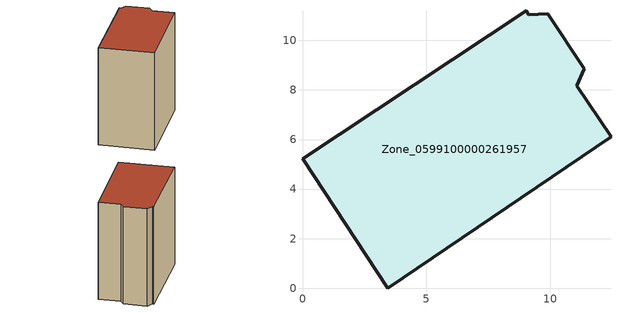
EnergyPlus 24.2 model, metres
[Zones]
Zone_0599100000261957
 floor ground (C_G): 0,5.22 9.03,11.19 9.13,11.04 9.89,11.07 11.38,8.86 11.06,8.16 12.45,6.11 3.45,0 z0
 wall outside (C_F): 3.45,0 12.45,6.11 11.06,8.16 11.38,8.86 9.89,11.07 9.13,11.04 9.03,11.19 0,5.22 3.45,0 z0:11.47
 roof outside (C_R): 9.03,11.19 0,5.22 3.45,0 12.45,6.11 11.06,8.16 11.38,8.86 9.89,11.07 9.13,11.04 z11.47
[BUILDING]
Pand.0599100000261957: North Axis=0; Terrain=City; Loads Convergence Tolerance Value=0.04; Temperature Convergence Tolerance Value=0.4; Solar Distribution=FullExterior; Maximum Number of Warmup Days=25; Minimum Number of Warmup Days=1
[Site:Location]
Rotterdam.The.Hague.AP_ZH_NLD Design_Conditions: Latitude=51.96; Longitude=4.45; Time Zone=1; Elevation=-4.5
[SITE:GROUNDTEMPERATURE:BUILDINGSURFACE]
18, 18, 18, 18, 18, 18, 18, 18, 18, 18, 18, 18
[MATERIAL] Thermal Absorptance=0.9; Solar Absorptance=0.7; Visible Absorptance=0.7
Name | Roughness | Thickness | Conductivity | Density | Specific Heat
G.TI.1946 | MediumSmooth | 0.15 | 1 | 540 | 1210
F.TI.1946 | Rough | 0.3 | 0.857143 | 1920 | 840
R.TI.1946 | MediumRough | 0.2 | 0.1 | 1500 | 1000
[CONSTRUCTION]
C_G: G.TI.1946
C_F: F.TI.1946
C_R: R.TI.1946
[ZONE]
Zone_0599100000261957: Type=1; Multiplier=1; Ceiling Height=Autocalculate; Volume=Autocalculate; Floor Area=autocalculate; Part of Total Floor Area=Yes
[ZONEINFILTRATION:DESIGNFLOWRATE]
Infil_Zone_0599100000261957: Zone or ZoneList or Space or SpaceList=Zone_0599100000261957; Schedule=AlwaysOn; Design Flow Rate Calculation Method=Flow/Area; Flow Rate per Floor Area=0.003; Constant Term Coefficient=1; Temperature Term Coefficient=0; Velocity Term Coefficient=0; Velocity Squared Term Coefficient=0
[HVACTEMPLATE:ZONE:IDEALLOADSAIRSYSTEM]
Zone_0599100000261957: Maximum Heating Supply Air Temperature=50; Minimum Cooling Supply Air Temperature=13; Maximum Heating Supply Air Humidity Ratio=0.0156; Minimum Cooling Supply Air Humidity Ratio=0.0077; Heating Limit=NoLimit; Cooling Limit=NoLimit; Dehumidification Control Type=ConstantSensibleHeatRatio; Cooling Sensible Heat Ratio=0.7; Dehumidification Setpoint=60; Humidification Control Type=None; Humidification Setpoint=30; Outdoor Air Method=None; Outdoor Air Flow Rate per Person=0.00944; Outdoor Air Flow Rate per Zone Floor Area=0; Outdoor Air Flow Rate per Zone=0; Demand Controlled Ventilation Type=None; Outdoor Air Economizer Type=NoEconomizer; Heat Recovery Type=None; Sensible Heat Recovery Effectiveness=0.7; Latent Heat Recovery Effectiveness=0.65
[ZONECONTROL:THERMOSTAT]
ThermostatControl_Zone_0599100000261957: Zone or ZoneList=Zone_0599100000261957; Control Type Schedule=DualSetpointControlType; Control 1=Thermostat_Zone_0599100000261957; Temperature Difference Between Cutout And Setpoint=0
[THERMOSTATSETPOINT:DUALSETPOINT]
Thermostat_Zone_0599100000261957: Heating Setpoint Temperature Schedule=HeatingSetpoint_Zone_0599100000261957; Cooling Setpoint Temperature Schedule=CoolingSetpoint_Zone_0599100000261957
[SCHEDULE:COMPACT]
HeatingSetpoint_Zone_0599100000261957: Through: 12/31, For: AllDays, Until: 24:00, 21
CoolingSetpoint_Zone_0599100000261957: Through: 12/31, For: AllDays, Until: 24:00, 24
DualSetpointControlType: Through: 12/31, For: AllDays, Until: 24:00, 4
AlwaysOn: Through: 12/31, For: AllDays, Until: 24:00, 1
